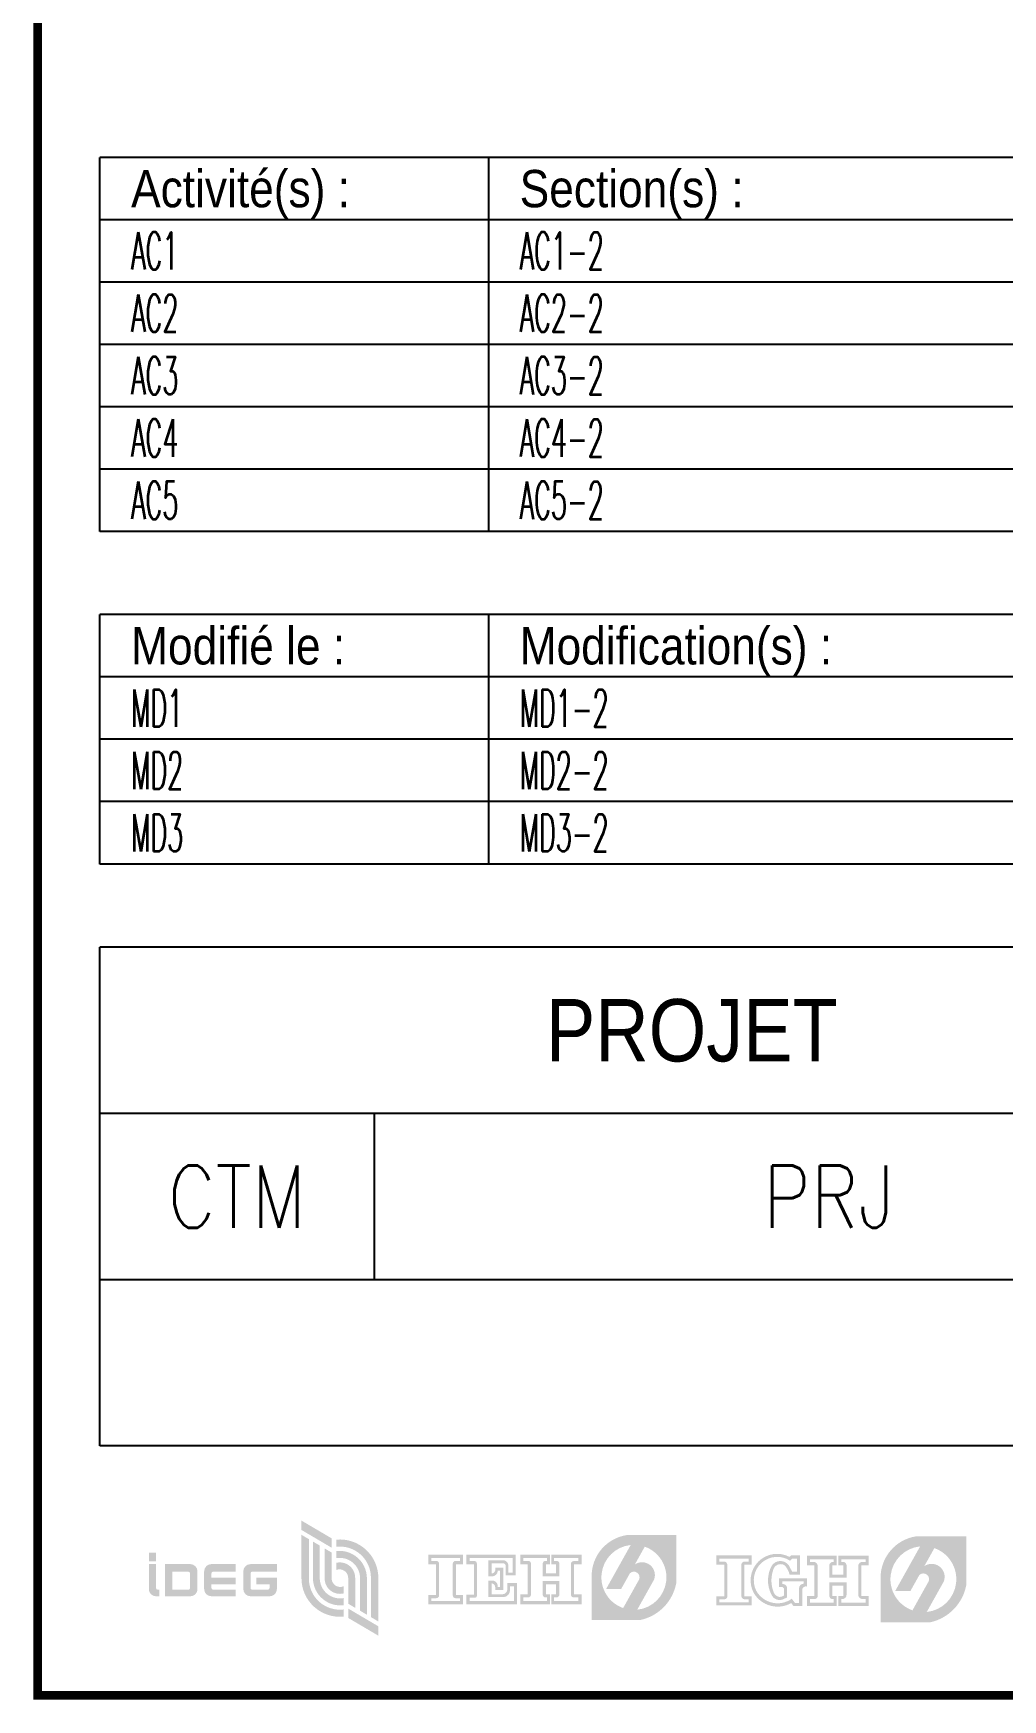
# Model space of a CAD drawing. Header units: millimetres. Extents: x 0 to 200, y 0 to 287.
# Drawn here: x -0.3 to 77.4, y -0.3 to 133.3 of the extents above; entities that cross this region are included whole.
import ezdxf
from ezdxf.enums import TextEntityAlignment as Align

# ---------------------------------------------------------------- set-up
doc = ezdxf.new("R2010")
doc.units = ezdxf.units.MM
doc.layers.get('0').update_dxf_attribs({"linetype": 'CONTINUOUS'})
doc.layers.add('CARTOUCHE', color=7, linetype='CONTINUOUS')
doc.styles.add('Cartouche', font='ARIAL.TTF', dxfattribs={"width": 0.85})
doc.styles.get("Standard").update_dxf_attribs({"font": 'romans.shx', "width": 0.85})

msp = doc.modelspace()

# ---------------------------------------------------------------- hatches: boundary and pattern name
at = {"layer": 'CARTOUCHE', "true_color": 0x0e1b8d}
h = msp.add_hatch(color=166, dxfattribs=at)
h.paths.add_polyline_path([(9.491740585596062, 10.52124854634212), (8.928121886382655, 10.52124854634212), (8.928121886382655, 8.522061794419415, 0.4142135623730951), (9.505872118612047, 7.944311562190137), (9.7534279725636, 7.944311562190137), (9.7534279725636, 8.468204648435233), (9.63617814365341, 8.468204648435233, -0.4142135623730951), (9.491740585596062, 8.612642206492524)])
h.paths.add_polyline_path([(9.491740585596062, 11.44221489045356), (8.928121886382655, 11.44221489045356), (8.928121886382655, 10.73629015624266), (9.491740585596062, 10.73629015624266)])
h.paths.add_polyline_path([(12.24891469869999, 10.52124854634212), (10.22569036464552, 10.52124854634212), (10.22569036464552, 7.944311562190137), (12.24891469869999, 7.944311562190137, 0.4142135623730951), (12.82666493092927, 8.522061794419415), (12.82666493092927, 9.943498314112787, 0.4142135623730951)])
h.paths.add_polyline_path([(12.0869288989395, 9.919093683568576, -0.4142135623730951), (12.23136645699685, 9.774656125511285), (12.23136645699685, 8.612642206492524, -0.4142135623730951), (12.0869288989395, 8.468204648435233), (10.79966384968998, 8.468204648435233), (10.79966384968998, 9.919093683568576)], flags=16)
h.paths.add_polyline_path([(15.90075045622098, 10.52124854634212), (13.9394457936138, 10.52124854634212, 0.4142135623730951), (13.36169556138452, 9.943498314112787), (13.36169556138452, 8.522061794419415, 0.4142135623730951), (13.9394457936138, 7.944311562190137), (15.90075045622098, 7.944311562190137), (15.90075045622098, 8.468204648435233), (14.09070389519457, 8.468204648435233, -0.4142135623730951), (13.94626633713733, 8.612642206492524), (13.94626633713733, 8.894289175380436), (15.90075045622098, 8.894289175380436), (15.90075045622098, 9.438991664124956), (13.94626633713733, 9.438991664124956), (13.94626633713733, 9.774656125511285, -0.4142135623730951), (14.09070389519457, 9.919093683568576), (15.90075045622098, 9.919093683568576)])
h.paths.add_polyline_path([(19.19654704998686, 10.52124854634212), (17.08288727742558, 10.52124854634212, 0.4142135623730951), (16.50513704519631, 9.943498314112787), (16.50513704519631, 8.522061794419415, 0.4142135623730951), (17.08288727742558, 7.944311562190137), (18.61879681775758, 7.944311562190137, 0.4142135623730951), (19.19654704998686, 8.522061794419415), (19.19654704998686, 9.438991664124956), (17.55677779160305, 9.438991664124956), (17.55677779160305, 8.894289175380436), (18.61197688647565, 8.894289175380436), (18.61197688647565, 8.612642206492524, -0.4142135623730951), (18.4675393284183, 8.468204648435233), (17.22919050733833, 8.468204648435233, -0.4142135623730951), (17.08475294928098, 8.612642206492524), (17.08475294928098, 9.774656125511285, -0.4142135623730951), (17.22919050733833, 9.919093683568576), (19.19654704998686, 9.919093683568576)])
h.paths.add_polyline_path([(21.17102759357954, 14.01172773726296), (21.17102759357954, 13.26001082679858), (23.59040087856226, 11.83669147507692), (23.59040087856226, 12.5884083855413)])
h.paths.add_polyline_path([(22.6378918510494, 12.00954899497873), (22.09178699364111, 12.33082294490748), (22.09178699364111, 9.376537784655397, 0.4436761620815283), (24.55216883653793, 7.222463525597277), (24.55216883653793, 7.795857657986403, -0.4608757387949594), (22.6378918510494, 9.376537784655397)], flags=17)
h.paths.add_polyline_path([(23.59040087856226, 11.44918712772841), (23.03159568038006, 11.7779326988861), (23.03159568038006, 9.360061553860476, 0.4832001750018559), (24.55216883653793, 8.170468196199977), (24.55216883653793, 8.743862328589103, -0.5314075528993337), (23.59040087856226, 9.376537784655397)], flags=16)
h.paths.add_polyline_path([(21.76793381408322, 12.52134604460542), (21.17102759357954, 12.87250647945001), (21.17102759357954, 9.376537784655397, 0.4410689930411325), (24.55216883653793, 6.31090806601253), (24.55216883653793, 6.884302198401656, -0.4521542330289028), (21.76793381408322, 9.376537784655397)])
h.paths.add_polyline_path([(23.96138993046077, 10.6228564792828), (23.96138993046077, 10.04946234689368, -0.5314075528993337), (24.92315788843644, 9.416786890827382), (24.92315788843644, 7.344137547754372), (25.48196308661863, 7.015391976596675), (25.48196308661863, 9.433263121622417, 0.4832001750018337)], flags=16)
h.paths.add_polyline_path([(23.96138993046077, 11.5708611498855), (23.96138993046077, 10.99746701749638, -0.4608757387949594), (25.8756669159493, 9.416786890827382), (25.8756669159493, 6.783775680503993), (26.42177177335759, 6.462501730575298), (26.42177177335759, 9.416786890827382, 0.4436761620815283)], flags=17)
h.paths.add_polyline_path([(23.96138993046077, 12.48241660947025), (23.96138993046077, 11.90902247708112, -0.4521542330289061), (26.74562495291548, 9.416786890827325), (26.74562495291548, 6.271978630877356), (27.34253117341916, 5.920818196032712), (27.34253117341916, 9.416786890827382, 0.4410689930411325)])
h.paths.add_polyline_path([(24.92315788843644, 6.956633200405861), (24.92315788843644, 6.20491628994148), (27.34253117341916, 4.78159693821982), (27.34253117341916, 5.533313848684202)])
at = {"layer": 'CARTOUCHE', "true_color": 0xe5073a}
h = msp.add_hatch(color=242, dxfattribs=at)
h.paths.add_polyline_path([(34.147753620294, 11.26880462200319), (31.35218839155755, 11.26880462200319), (31.35218839155755, 10.5160782303472), (31.97239074780998, 10.5160782303472), (31.97239074780998, 8.036699476503827), (31.35218839155755, 8.036699476503827), (31.35218839155755, 7.302963493663356), (34.147753620294, 7.302963493663356), (34.147753620294, 8.036699476503827), (33.58064935928894, 8.036699476503827), (33.58064935928894, 10.5160782303472), (34.147753620294, 10.5160782303472)])
h.paths.add_polyline_path([(31.58766614373724, 11.01114945588472), (33.88194046536489, 11.01114945588472), (33.88194046536489, 10.77888366072114), (33.53756235835863, 10.77888366072114, 0.4142135623730951), (33.31401560913821, 10.55533691150077), (33.31401560913821, 8.010612960284561, 0.4142135623730951), (33.53756235835863, 7.787066211064143), (33.88194046536489, 7.787066211064143), (33.88194046536489, 7.56176227531455), (31.58766614373724, 7.56176227531455), (31.58766614373724, 7.787066211064143), (31.99105982926403, 7.787066211064143, 0.4142135623730951), (32.21460657848445, 8.010612960284561), (32.21460657848445, 10.55533691150077, 0.4142135623730947), (31.99105982926403, 10.77888366072114), (31.58766614373724, 10.77888366072114)], flags=16)
h.paths.add_polyline_path([(38.36484931845371, 11.26880462200319), (34.40992716061987, 11.26880462200319), (34.40992716061987, 10.5160782303472), (35.00912275923588, 10.5160782303472), (35.00912275923588, 8.059449498338495), (34.40992716061987, 8.059449498338495), (34.40992716061987, 7.302963493663356), (38.48074654889058, 7.302963493663356), (38.48074654889058, 8.993335405860307), (37.6874081650725, 8.993335405860307), (37.6874081650725, 8.557433580724023, -0.4924880064547789), (37.24031466663178, 8.110340082283244), (36.43407025292458, 8.110340082283244), (36.43407025292458, 8.969125906921875), (36.49524635637351, 8.969125906921875, -0.290443072263445), (36.71879310559382, 8.682609537262692), (36.71879310559382, 8.437431331089158), (37.3803539410543, 8.437431331089158), (37.3803539410543, 10.23053322492223), (36.71879310559382, 10.23053322492223), (36.71879310559382, 10.00136369593054, -0.264199979156587), (36.49524635637351, 9.777816946710175), (36.43407025292458, 9.777816946710175), (36.43407025292458, 10.59257203704993), (37.33825633547804, 10.59257203704993, -0.4142135623730951), (37.56180308469845, 10.36902528782957), (37.56180308469845, 9.60975892636094), (38.36484931845371, 9.60975892636094)])
h.paths.add_polyline_path([(38.12432072427248, 11.01114945588472), (38.12432072427248, 9.847571963551957), (37.77618216499661, 9.847571963551957), (37.77618216499661, 10.38708130013669, 0.4142135623730951), (37.32908866655578, 10.83417479857741), (36.18022774399435, 10.83417479857741), (36.18022774399435, 9.537860475355785), (36.47646464689831, 9.537860475355785, 0.4142135623730955), (36.92355814533914, 9.984953973796564), (36.92355814533914, 9.992661808646915), (37.11517091986934, 9.992661808646915), (37.11517091986934, 8.680178322665881), (36.92355814533914, 8.680178322665881), (36.92355814533914, 8.755944493817708, 0.4142135623730945), (36.47646464689831, 9.203037992258487), (36.18022774399435, 9.203037992258487), (36.18022774399435, 7.873155695650894), (37.41491016654572, 7.873155695650894, 0.3549424202628033), (37.9107199834242, 8.401387802658974), (37.9107199834242, 8.72978641030943), (38.21711848932068, 8.72978641030943), (38.21711848932068, 7.56176227531455), (34.66836064397137, 7.56176227531455), (34.66836064397137, 7.817399983188238), (35.02896208907191, 7.817399983188238, 0.5348158056317921), (35.25250883829233, 8.0409467324086), (35.25250883829233, 10.55533691150077, 0.4142135623730947), (35.02896208907191, 10.77888366072114), (34.67413608031768, 10.77888366072114), (34.67413608031768, 11.01114945588472)], flags=16)
h.paths.add_polyline_path([(41.10711156429466, 11.26880462200319), (38.73035408910334, 11.26880462200319), (38.73035408910334, 10.5160782303472), (39.3330437303199, 10.5160782303472), (39.3330437303199, 8.085070767481056), (38.73035408910334, 8.085070767481056), (38.73035408910334, 7.302963493663356), (41.10711156429466, 7.302963493663356), (41.10711156429466, 8.085070767481056), (40.7854663443419, 8.085070767481056), (40.7854663443419, 8.901678976095752), (41.6037696484774, 8.901678976095752), (41.6037696484774, 8.085070767481056), (41.22536350461803, 8.085070767481056), (41.22536350461803, 7.302963493663356), (43.64736877176881, 7.302963493663356), (43.64736877176881, 8.085070767481056), (43.03704726846343, 8.085070767481056), (43.03704726846343, 10.5160782303472), (43.64736877176881, 10.5160782303472), (43.64736877176881, 11.26880462200319), (41.22536350461803, 11.26880462200319), (41.22536350461803, 10.5160782303472), (41.6037696484774, 10.5160782303472), (41.6037696484774, 9.777816946710175), (40.7854663443419, 9.777816946710175), (40.7854663443419, 10.5160782303472), (41.10711156429466, 10.5160782303472)])
h.paths.add_polyline_path([(39.36937600278395, 10.77888366072114), (38.98857475722491, 10.77888366072114), (38.98857475722491, 11.01114945588472), (40.88479796117849, 11.01114945588472), (40.88479796117849, 10.77888366072114), (40.75358893598263, 10.77888366072114, 0.4142135623730955), (40.53004218676222, 10.55533691150077), (40.53004218676222, 9.537860475355785), (41.86865394452343, 9.537860475355785), (41.86865394452343, 10.55533691150077, 0.4142135623730947), (41.64510719530301, 10.77888366072114), (41.44767710773419, 10.77888366072114), (41.44767710773419, 11.01114945588472), (43.3817437984676, 11.01114945588472), (43.3817437984676, 10.76204637143712), (43.02241981904569, 10.76204637143707, 0.414213562373095), (42.79887306982528, 10.5384996222167), (42.79887306982528, 8.076073441499148, 0.4142135623730953), (43.02241981904569, 7.852526692278786), (43.3817437984676, 7.852526692278786), (43.3817437984676, 7.56176227531455), (41.44767710773419, 7.56176227531455), (41.44767710773419, 7.852526692278786), (41.64510719530301, 7.852526692278786, 0.4142135623730951), (41.86865394452343, 8.076073441499148), (41.86865394452343, 9.165181971590755), (40.53004218676222, 9.165181971590755), (40.53004218676222, 8.076073441499148, 0.4142135623730951), (40.75358893598263, 7.852526692278786), (40.88479796117849, 7.852526692278786), (40.88479796117849, 7.56176227531455), (38.98857475722491, 7.56176227531455), (38.98857475722491, 7.852526692278786), (39.36937600278395, 7.852526692278786, 0.4142135623730951), (39.59292275200437, 8.076073441499148), (39.59292275200437, 10.55533691150077, 0.4142135623730958)], flags=16)
h.paths.add_polyline_path([(51.24451251042524, 8.97206440152155), (51.24451251042524, 12.85569918866213), (47.30991998842819, 12.85569918866213, 0.3783235790519529), (44.4596128145497, 9.502497950356485), (44.4596128145497, 6.043006954006557), (48.38029596703336, 6.043006954006557, 0.299779384010757)])
h.paths.add_polyline_path([(47.59386097913284, 12.0546166354813), (45.62037249989476, 8.525130625204156), (46.82587853631401, 8.525130625204156), (47.5309429158533, 9.786103207567294, -0.7924688212692889), (48.27919319501166, 9.308050514502611), (46.9871808478739, 6.997350679007013, -0.8025236316441812)], flags=16)
h.paths.add_polyline_path([(48.117978156807, 6.863737804716664), (49.47006958690599, 9.281886092560853, 0.732165197795307), (47.92470174423829, 10.49032129185235), (48.72270178920837, 11.91750469046531, -0.7998492013964074)], flags=16)
h = msp.add_hatch(color=242, dxfattribs=at)
h.paths.add_polyline_path([(57.30271842868876, 7.934210492237526), (56.72205026396, 7.934210492237526), (56.72205026396, 10.46510007404584), (57.30271842868876, 10.46510007404584), (57.30271842868876, 11.23449117257394), (54.45479591081073, 11.23449117257394), (54.45479591081073, 10.46510007404584), (55.10833019586562, 10.46510007404584), (55.10833019586562, 7.934210492237526), (54.45479591081073, 7.934210492237526), (54.45479591081073, 7.21881232198848), (57.30271842868876, 7.21881232198848)])
h.paths.add_polyline_path([(54.71671664525741, 7.697994539335241), (55.11624118386624, 7.697994539335241, 0.4003446832149863), (55.35140062470009, 7.943030465748393), (55.35140062470009, 10.4204674885072, 0.465413494592955), (55.03740632655604, 10.72831344749352), (54.71671664525741, 10.72831344749352), (54.71671664525741, 10.9645294003958), (57.05289657604806, 10.9645294003958), (57.05289657604806, 10.72831344749352), (56.74306550844267, 10.72831344749352, 0.410967803426758), (56.46547551275864, 10.44885800374294), (56.46547551275864, 7.977768077751591, 0.3561324274789499), (56.72800237109891, 7.697994539335241), (57.05289657604806, 7.697994539335241), (57.05289657604806, 7.468526985163351), (54.71671664525741, 7.468526985163351)], flags=16)
h.paths.add_polyline_path([(61.35567718651691, 8.4040935768096, -0.5198752305824014), (61.73379378852826, 8.72480472692206), (61.73379378852826, 9.384953630344114), (59.50341713387274, 9.384953630344114), (59.50341713387274, 8.686382546534844), (59.67372614991484, 8.68540501561705, -0.5152361894547353), (59.89779584822884, 8.46477560666483), (59.9019502302433, 8.003967636075572), (59.69932787933374, 7.902700749525138, -0.3605352607005932), (59.09080603582981, 8.208986810788872, -0.1774581411187231), (59.00283401029412, 9.966102086673686, -0.542553284280811), (59.94568111056935, 10.43077084728333, -0.1275744859340235), (60.34711209854754, 9.669325567441945), (61.17628811010422, 9.669325567441945), (61.17628811010422, 11.21796830742795), (60.45519094064673, 11.21796830742795), (60.33268967294305, 11.10033040458842, 0.7384594615966789), (57.46439570957591, 8.217131561864505, 0.4108104041846906), (60.47718999750111, 7.397383789588844), (60.65766865415901, 7.154537075858912), (61.35567718651691, 7.154537075858912)])
h.paths.add_polyline_path([(57.66718913194939, 8.388305231253298, -0.7647965631680101), (60.37945846343484, 10.79512793478796), (60.5544570190217, 10.963178955525), (60.9373189721407, 10.963178955525), (60.9373189721407, 9.920134358755774), (60.54577850450949, 9.920134358755774), (60.28901858902725, 10.41322558442721, 0.5343232884163588), (58.90721833478267, 10.3870439779576, 0.2456526082911849), (58.88374615013788, 8.07930393416251, 0.400296985119703), (59.79560276988263, 7.687519027530186), (60.14888451455442, 7.850161310415842), (60.14888451455442, 8.5704894842425, 0.4142135623730953), (59.80096655348268, 8.918407445314301), (59.75433472873453, 8.918407445314301), (59.75433472873453, 9.13414483903017), (61.48287619366647, 9.13414483903017), (61.48287619366647, 8.945354176356602), (61.45666086327753, 8.945354176356602, 0.4142135623730951), (61.10874290220579, 8.597436215284858), (61.10874290220579, 7.397383789588844), (60.78105978382189, 7.397383789588844), (60.52227849302983, 7.745592199421765, -0.4479451087738885)], flags=16)
h.paths.add_polyline_path([(64.13341173733079, 7.955257156419123), (63.77418820879791, 7.955257156419123), (63.77418820879791, 8.804964337741922), (64.65752603571423, 8.804964337741922), (64.65752603571423, 7.955257156419123), (64.251190015936, 7.955257156419123), (64.251190015936, 7.16597473181406), (66.69460668374859, 7.16597473181406), (66.69460668374859, 7.955257156419123), (66.10031031731671, 7.955257156419123), (66.10031031731671, 10.42770843618138), (66.69460668374859, 10.42770843618138), (66.69460668374859, 11.19797177672223), (64.251190015936, 11.19797177672223), (64.251190015936, 10.42770843618138), (64.65752603571423, 10.42770843618138), (64.65752603571423, 9.680144428898984), (63.77418820879791, 9.680144428898984), (63.77418820879791, 10.42770843618138), (64.13341173733079, 10.42770843618138), (64.13341173733079, 11.19797177672223), (61.74756061710696, 11.19797177672223), (61.74756061710696, 10.42770843618138), (62.33140245244135, 10.42770843618138), (62.33140245244135, 7.955257156419123), (61.74756061710696, 7.955257156419123), (61.74756061710696, 7.16597473181406), (64.13341173733079, 7.16597473181406)])
h.paths.add_polyline_path([(61.99573516953103, 7.420102250961577), (61.99573516953103, 7.715987400066297), (62.34135416990489, 7.715987400066297, 0.4142135623730951), (62.6022926407087, 7.976925870870105), (62.6022926407087, 10.35556336841705, 0.4142135623730951), (62.25437467963695, 10.7034813294888), (61.99573516953103, 10.7034813294888), (61.99573516953103, 10.91268934138299), (63.87750357493701, 10.91268934138299), (63.87750357493701, 10.7034813294888), (63.82662161247083, 10.7034813294888, 0.4379599218760551), (63.53274295887024, 10.36025792307555), (63.53274295887024, 9.436412083476284), (64.91475705244477, 9.436412083476284), (64.91592365412055, 10.37510229619022, 0.4720260590879022), (64.59280203221533, 10.7034813294888), (64.50441412605198, 10.7034813294888), (64.50441412605198, 10.91268934138299), (66.45364515313247, 10.91268934138299), (66.45364515313247, 10.7034813294888), (66.20089433574378, 10.7034813294888, 0.4142135623730951), (65.85297637467204, 10.35556336841705), (65.85297637467204, 8.06390536113804, 0.4142135623730951), (66.20089433574378, 7.715987400066297), (66.45364515313247, 7.715987400066297), (66.45364515313247, 7.420102250961577), (64.50441412605198, 7.420102250961577), (64.50441412605198, 7.715987400066297), (64.56871940272151, 7.715987400066297, 0.4142135623730953), (64.91663736379337, 8.06390536113804), (64.91663736379337, 9.059316612232749), (63.53274295887024, 9.059316612232749), (63.53274295887024, 7.976925870870105, 0.4142135623730953), (63.79368142967405, 7.715987400066297), (63.87750357493701, 7.715987400066297), (63.87750357493701, 7.420102250961577)], flags=16)
h.paths.add_polyline_path([(74.52016007776706, 8.818611490354272), (74.52016007776706, 12.75443154110474), (70.53269756175371, 12.75443154110474, 0.3783235790519529), (67.64409017701848, 9.35617259265149), (67.64409017701848, 5.850195647056694), (71.61745642022959, 5.850195647056694, 0.299779384010757)])
h.paths.add_polyline_path([(70.82045393064448, 11.94258466364977), (68.82044724818581, 8.365672165572164), (70.04215193708956, 8.365672165572164), (70.75669042336779, 9.643588716722832, -0.7924688212692889), (71.51499510779433, 9.159112323394254), (70.20562170365258, 6.817363100752914, -0.8025236316441815)], flags=16)
h.paths.add_polyline_path([(71.3516137872981, 6.681954840580829), (72.721873570389, 9.132596324300948, 0.7321651977953075), (71.15574027662603, 10.35726953588937), (71.96446322552254, 11.8036303149612, -0.799849201396408)], flags=16)

# ---------------------------------------------------------------- linework, layer by layer
at = {"color": 7}
for p, q in [((5, 93.32000000000005), (4.999999999999773, 123.3200000000001)), ((195.0009155518487, 123.3200000000001), (4.999999999999773, 123.3200000000001)), ((195.0009155518487, 118.3200000000001), (4.999999999999773, 118.3200000000001)), ((195.0009155518487, 113.3200000000001), (4.999999999999773, 113.3200000000001)), ((195.0009155518487, 108.3200000000001), (4.999999999999773, 108.3200000000001)), ((195.0009155518487, 103.3200000000001), (4.999999999999773, 103.3200000000001)), ((195.0009155518489, 98.32000000000005), (5, 98.32000000000005)), ((195.0009155518489, 93.32000000000005), (5, 93.32000000000005)), ((5.000000000000227, 66.66000000000008), (5, 86.66000000000003)), ((195.0009155518489, 86.66000000000003), (5, 86.66000000000003)), ((195.0009155518489, 81.66000000000008), (5, 81.66000000000008)), ((195.0009155518489, 76.66000000000008), (5, 76.66000000000003)), ((195.0009155518489, 71.66000000000003), (5, 71.66000000000008)), ((195.0009155518489, 66.66000000000008), (5, 66.66000000000008)), ((5, 20.00000000000006), (5, 60)), ((195.0009155518489, 60), (5, 60)), ((195.0009155518491, 46.66000000000003), (5, 46.66000000000003)), ((195.0009155518491, 33.31999999999999), (5, 33.32000000000005)), ((195.0009155518489, 19.99999999999994), (5, 20.00000000000006))]:
    msp.add_line(p, q, dxfattribs=at)
at = {"color": 7, "const_width": 0.6981827898422182}
msp.add_lwpolyline([(0, 0), (0, 287.0049438353163), (200.0009155518491, 287.0049438353163), (200.0009155518491, 0), (200.0009155518491, 0)], close=True, dxfattribs=at)
at = {"color": 7, "flags": 128}
for points in [[(36.18388526467584, 123.3200000000001), (36.18388526467584, 93.32000000000005)], [(36.18388526467606, 86.66000000000003), (36.18388526467606, 66.66000000000008)], [(27.00658922809271, 46.66000000000003), (27.00658922809271, 33.32000000000005)]]:
    msp.add_lwpolyline(points, dxfattribs=at)

# ---------------------------------------------------------------- texts
at = {"color": 7, "style": 'Cartouche', "width": 0.85}
for s, p in [('Activité(s) :', (7.499999999999773, 119.3200000000001)), ('Section(s) :', (38.68388526467584, 119.3200000000001)), ('Modifié le :', (7.5, 82.66000000000008)), ('Modification(s) :', (38.68388526467606, 82.66000000000008))]:
    msp.add_text(s, height=2.992211956466648, dxfattribs=at).set_placement(p)
msp.add_text('PROJET', height=5, dxfattribs=at).set_placement((52.50022888796229, 53.33000000000004), align=Align.MIDDLE)
at = {"color": 7, "width": 0.5}
for tag, p in [('AC1', (7.499999999999773, 114.3200000000001)), ('AC1-2', (38.68388526467584, 114.3200000000001)), ('AC2', (7.499999999999773, 109.3200000000001)), ('AC2-2', (38.68388526467584, 109.3200000000001)), ('AC3', (7.5, 104.3200000000001)), ('AC3-2', (38.68388526467606, 104.3200000000001)), ('AC4', (7.5, 99.32000000000016)), ('AC4-2', (38.68388526467606, 99.32000000000016)), ('AC5', (7.5, 94.32000000000005)), ('AC5-2', (38.68388526467606, 94.32000000000005)), ('MD1', (7.5, 77.66000000000008)), ('MD1-2', (38.68388526467606, 77.66000000000008)), ('MD2', (7.5, 72.66000000000008)), ('MD2-2', (38.68388526467606, 72.66000000000008)), ('MD3', (7.5, 67.66000000000008)), ('MD3-2', (38.68388526467606, 67.66000000000008))]:
    msp.add_attdef(tag, p, '-', height=3, dxfattribs=at)
at = {"color": 7, "width": 0.85}
for tag, text, p in [('CTM', 'CTMC', (16.00329461404635, 39.99000000000001)), ('PRJ', '?', (63.50352350200865, 39.99000000000001))]:
    msp.add_attdef(tag, text=text, height=5, dxfattribs=at).set_placement(p, align=Align.MIDDLE)

doc.saveas('drawing.dxf')
